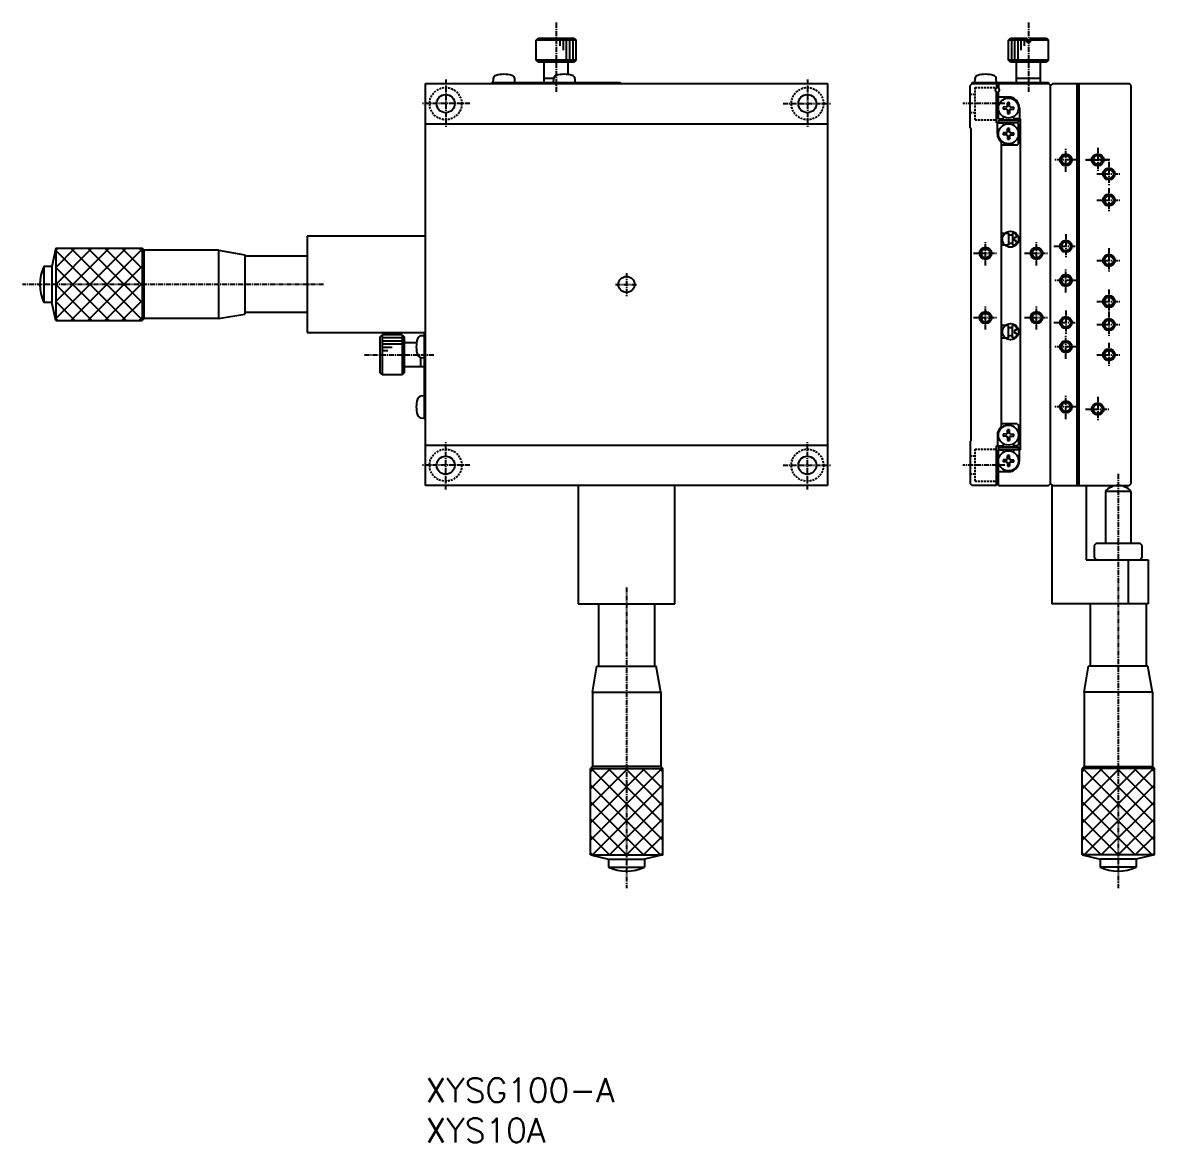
# Model space of a CAD drawing. Extents: x 1472 to 2045, y -739 to -339.
# Drawn here: x 1472.4 to 1754, y -736.5 to -457.8 of the extents above; entities that cross this region are included whole.
import ezdxf

# ---------------------------------------------------------------- set-up
doc = ezdxf.new("R2010")
doc.units = 0
doc.linetypes.add('CENTER', pattern=[2, 1.25, -0.25, 0.25, -0.25])
doc.linetypes.add('DASHED', pattern=[0.75, 0.5, -0.25])
doc.layers.get('0').update_dxf_attribs({"linetype": 'CONTINUOUS'})
doc.layers.add('CENTER', color=1, linetype='CENTER')
doc.styles.get("Standard").update_dxf_attribs({"font": 'TXT', "bigfont": 'BIGFONT'})

msp = doc.modelspace()

# ---------------------------------------------------------------- linework, layer by layer
at = {"color": 7, "linetype": 'CONTINUOUS'}
for p, q in [((1600.19, -462.18), (1600.69, -461.68)), ((1600.69, -461.68), (1609.69, -461.68)), ((1609.69, -461.68), (1610.19, -462.18)), ((1717.72, -462.18), (1718.22, -461.68)), ((1718.22, -461.68), (1722.32, -461.68)), ((1722.32, -462.68), (1722.32, -461.68)), ((1723.12, -461.68), (1723.12, -462.68)), ((1723.12, -461.68), (1727.22, -461.68)), ((1727.22, -461.68), (1727.72, -462.18)), ((1600.19, -467.18), (1600.19, -462.18)), ((1610.19, -467.18), (1610.19, -462.18)), ((1717.72, -467.18), (1717.72, -462.18)), ((1723.12, -462.68), (1722.32, -462.68)), ((1727.72, -467.18), (1727.72, -462.18)), ((1600.69, -467.68), (1600.19, -467.18)), ((1610.19, -467.18), (1609.69, -467.68)), ((1718.22, -467.68), (1717.72, -467.18)), ((1727.72, -467.18), (1727.22, -467.68)), ((1609.69, -467.68), (1600.69, -467.68)), ((1602.19, -472.68), (1602.19, -467.68)), ((1608.19, -470.75), (1608.19, -467.68)), ((1727.22, -467.68), (1718.22, -467.68)), ((1719.72, -472.68), (1719.72, -467.68)), ((1725.72, -472.68), (1725.72, -467.68)), ((1572.69, -472.98), (1672.69, -472.98)), ((1572.69, -572.98), (1572.69, -472.98)), ((1589.19, -472.68), (1621.19, -472.68)), ((1589.19, -472.68), (1589.19, -472.98)), ((1589.52, -471.84), (1589.44, -472.68)), ((1594.94, -472.68), (1594.87, -471.84)), ((1604.54, -471.68), (1602.19, -471.68)), ((1604.52, -471.84), (1604.44, -472.68)), ((1609.94, -472.68), (1609.87, -471.84)), ((1621.19, -472.68), (1621.19, -472.98)), ((1672.69, -472.98), (1672.69, -572.98)), ((1708.72, -472.98), (1708.22, -473.48)), ((1708.72, -472.98), (1708.72, -472.68)), ((1708.72, -472.68), (1727.72, -472.68)), ((1708.72, -472.98), (1727.72, -472.98)), ((1709.35, -471.84), (1709.27, -472.68)), ((1714.77, -472.68), (1714.7, -471.84)), ((1714.72, -472.98), (1714.72, -474.13)), ((1715.22, -472.98), (1715.22, -474.13)), ((1725.72, -471.68), (1719.72, -471.68)), ((1727.72, -472.68), (1727.72, -472.98)), ((1727.72, -472.98), (1728.22, -473.48)), ((1728.72, -472.98), (1728.22, -473.48)), ((1728.72, -472.98), (1747.72, -472.98)), ((1734.72, -472.98), (1734.72, -572.98)), ((1735.22, -472.98), (1735.22, -572.98)), ((1748.22, -473.48), (1747.72, -472.98)), ((1708.22, -483.98), (1708.22, -473.48)), ((1714.72, -482.79), (1714.72, -475.05)), ((1715.22, -481.79), (1715.22, -475.05)), ((1728.22, -572.48), (1728.22, -473.48)), ((1728.22, -572.48), (1728.22, -473.48)), ((1748.22, -572.48), (1748.22, -473.48)), ((1717.72, -476.33), (1715.22, -476.33)), ((1717.45, -478.6), (1717.39, -478.74)), ((1717.45, -478.6), (1717.46, -477.76)), ((1718, -478.6), (1717.98, -477.76)), ((1718, -478.6), (1718.06, -478.74)), ((1717.22, -478.81), (1716.4, -478.82)), ((1717.22, -479.36), (1716.4, -479.34)), ((1717.22, -478.81), (1717.39, -478.74)), ((1717.22, -479.36), (1717.39, -479.43)), ((1717.45, -479.56), (1717.39, -479.43)), ((1717.45, -479.56), (1717.46, -480.41)), ((1718, -479.56), (1717.98, -480.41)), ((1718, -479.56), (1718.06, -479.43)), ((1718.22, -478.81), (1718.06, -478.74)), ((1718.22, -479.36), (1718.06, -479.43)), ((1718.22, -478.81), (1719.05, -478.82)), ((1718.22, -479.36), (1719.05, -479.34)), ((1720.47, -479.08), (1720.47, -481.78)), ((1572.69, -482.98), (1672.69, -482.98)), ((1708.42, -484.18), (1708.22, -483.98)), ((1708.42, -561.78), (1708.42, -484.18)), ((1714.72, -482.78), (1716.31, -482.78)), ((1714.97, -485.48), (1714.97, -482.78)), ((1715.22, -481.78), (1716.31, -481.78)), ((1715.22, -481.98), (1715.22, -482.58)), ((1715.22, -481.98), (1720.22, -481.98)), ((1715.22, -482.58), (1720.22, -482.58)), ((1717.45, -485), (1717.46, -484.16)), ((1718, -485), (1717.98, -484.16)), ((1720.72, -481.78), (1719.14, -481.78)), ((1719.92, -482.78), (1719.14, -482.78)), ((1719.92, -482.78), (1720.22, -483.08)), ((1720.22, -482.58), (1720.22, -481.98)), ((1720.22, -487.98), (1720.22, -483.08)), ((1720.72, -564.18), (1720.72, -481.78)), ((1717.22, -485.21), (1716.4, -485.22)), ((1717.22, -485.76), (1716.4, -485.74)), ((1717.22, -485.21), (1717.39, -485.14)), ((1717.22, -485.76), (1717.39, -485.83)), ((1717.45, -485), (1717.39, -485.14)), ((1717.45, -485.96), (1717.39, -485.83)), ((1717.45, -485.96), (1717.46, -486.81)), ((1718, -485.96), (1717.98, -486.81)), ((1718, -485), (1718.06, -485.14)), ((1718, -485.96), (1718.06, -485.83)), ((1718.22, -485.21), (1718.06, -485.14)), ((1718.22, -485.76), (1718.06, -485.83)), ((1718.22, -485.21), (1719.05, -485.22)), ((1718.22, -485.76), (1719.05, -485.74)), ((1715.92, -487.56), (1715.92, -558.4)), ((1719.92, -488.28), (1715.92, -488.28)), ((1719.92, -488.28), (1720.22, -487.98)), ((1572.69, -510.98), (1543.19, -510.98)), ((1543.19, -510.98), (1543.19, -534.98)), ((1715.92, -510.23), (1717.72, -510.23)), ((1717.72, -510.23), (1717.72, -513.23)), ((1718.72, -510.73), (1717.72, -510.73)), ((1719.22, -510.23), (1718.72, -510.23)), ((1718.72, -510.23), (1718.72, -513.23)), ((1719.22, -510.23), (1719.72, -510.73)), ((1719.22, -512.13), (1719.22, -511.33)), ((1719.72, -511.33), (1719.22, -511.33)), ((1719.72, -512.13), (1719.22, -512.13)), ((1719.72, -511.33), (1719.72, -510.73)), ((1719.72, -512.73), (1719.72, -512.13)), ((1480.69, -513.98), (1479.69, -518.48)), ((1480.69, -513.98), (1502.19, -513.98)), ((1502.69, -514.48), (1502.19, -513.98)), ((1502.69, -531.48), (1502.69, -514.48)), ((1521.19, -514.48), (1502.69, -514.48)), ((1521.19, -514.48), (1521.19, -531.48)), ((1521.19, -514.48), (1527.69, -515.63)), ((1717.72, -513.23), (1715.92, -513.23)), ((1717.72, -512.73), (1718.72, -512.73)), ((1719.22, -513.23), (1718.72, -513.23)), ((1719.22, -513.23), (1719.72, -512.73)), ((1527.69, -515.63), (1527.69, -530.34)), ((1543.19, -515.98), (1527.69, -515.98)), ((1479.69, -518.48), (1477.69, -518.48)), ((1479.69, -518.48), (1479.69, -527.48)), ((1479.69, -527.48), (1477.69, -527.48)), ((1480.69, -531.98), (1479.69, -527.48)), ((1480.69, -531.98), (1502.19, -531.98)), ((1502.69, -531.48), (1502.19, -531.98)), ((1521.19, -531.48), (1502.69, -531.48)), ((1521.19, -531.48), (1527.69, -530.34)), ((1543.19, -529.98), (1527.69, -529.98)), ((1543.19, -534.98), (1572.69, -534.98)), ((1572.39, -556.48), (1572.39, -534.98)), ((1717.72, -533.23), (1715.92, -533.23)), ((1717.72, -536.23), (1717.72, -533.23)), ((1717.72, -533.73), (1718.72, -533.73)), ((1719.22, -533.23), (1718.72, -533.23)), ((1718.72, -536.23), (1718.72, -533.23)), ((1719.22, -533.23), (1719.72, -533.73)), ((1719.72, -534.33), (1719.22, -534.33)), ((1719.22, -534.33), (1719.22, -535.13)), ((1719.72, -533.73), (1719.72, -534.33)), ((1561.39, -535.98), (1561.89, -535.48)), ((1561.39, -544.98), (1561.39, -535.98)), ((1566.89, -535.48), (1561.89, -535.48)), ((1566.89, -535.48), (1567.39, -535.98)), ((1567.39, -535.98), (1567.39, -544.98)), ((1570.46, -537.48), (1567.39, -537.48)), ((1572.39, -535.73), (1571.55, -535.81)), ((1715.92, -536.23), (1717.72, -536.23)), ((1718.72, -535.73), (1717.72, -535.73)), ((1719.22, -536.23), (1718.72, -536.23)), ((1719.72, -535.13), (1719.22, -535.13)), ((1719.22, -536.23), (1719.72, -535.73)), ((1719.72, -535.13), (1719.72, -535.73)), ((1571.39, -541.13), (1571.39, -543.48)), ((1571.55, -541.16), (1572.39, -541.23)), ((1561.89, -545.48), (1561.39, -544.98)), ((1566.89, -545.48), (1561.89, -545.48)), ((1567.39, -544.98), (1566.89, -545.48)), ((1572.39, -543.48), (1567.39, -543.48)), ((1572.39, -550.73), (1571.55, -550.81)), ((1571.55, -556.16), (1572.39, -556.23)), ((1572.39, -556.48), (1572.69, -556.48)), ((1719.92, -557.68), (1715.92, -557.68)), ((1717.22, -560.2), (1716.4, -560.22)), ((1717.22, -560.2), (1717.39, -560.13)), ((1717.45, -560), (1717.39, -560.13)), ((1717.45, -560), (1717.46, -559.15)), ((1718, -560), (1717.98, -559.15)), ((1718, -560), (1718.06, -560.13)), ((1718.22, -560.2), (1718.06, -560.13)), ((1718.22, -560.2), (1719.05, -560.22)), ((1719.92, -557.68), (1720.22, -557.98)), ((1720.22, -557.98), (1720.22, -562.88)), ((1572.69, -562.98), (1672.69, -562.98)), ((1708.42, -561.78), (1708.22, -561.98)), ((1708.22, -561.98), (1708.22, -572.48)), ((1714.97, -560.48), (1714.97, -563.18)), ((1717.22, -560.75), (1716.4, -560.74)), ((1717.22, -560.75), (1717.39, -560.82)), ((1717.45, -560.96), (1717.39, -560.82)), ((1717.45, -560.96), (1717.46, -561.8)), ((1718, -560.96), (1717.98, -561.8)), ((1718, -560.96), (1718.06, -560.82)), ((1718.22, -560.75), (1718.06, -560.82)), ((1718.22, -560.75), (1719.05, -560.74)), ((1719.92, -563.18), (1720.22, -562.88)), ((1714.72, -563.18), (1716.31, -563.18)), ((1714.72, -572.98), (1714.72, -563.18)), ((1715.22, -563.38), (1715.22, -563.98)), ((1715.22, -563.38), (1720.22, -563.38)), ((1715.22, -563.98), (1720.22, -563.98)), ((1715.22, -564.18), (1716.31, -564.18)), ((1715.22, -572.98), (1715.22, -564.18)), ((1717.45, -566.4), (1717.46, -565.55)), ((1718, -566.4), (1717.98, -565.55)), ((1719.92, -563.18), (1719.14, -563.18)), ((1720.72, -564.18), (1719.14, -564.18)), ((1720.22, -563.98), (1720.22, -563.38)), ((1720.47, -566.88), (1720.47, -564.18)), ((1717.22, -566.6), (1716.4, -566.62)), ((1717.22, -567.15), (1716.4, -567.14)), ((1717.22, -566.6), (1717.39, -566.53)), ((1717.22, -567.15), (1717.39, -567.22)), ((1717.45, -566.4), (1717.39, -566.53)), ((1717.45, -567.36), (1717.39, -567.22)), ((1717.45, -567.36), (1717.46, -568.2)), ((1718, -567.36), (1717.98, -568.2)), ((1718, -566.4), (1718.06, -566.53)), ((1718, -567.36), (1718.06, -567.22)), ((1718.22, -566.6), (1718.06, -566.53)), ((1718.22, -567.15), (1718.06, -567.22)), ((1718.22, -566.6), (1719.05, -566.62)), ((1718.22, -567.15), (1719.05, -567.14)), ((1717.72, -569.63), (1715.22, -569.63)), ((1672.69, -572.98), (1572.69, -572.98)), ((1610.69, -572.98), (1610.69, -602.48)), ((1634.69, -602.48), (1634.69, -572.98)), ((1708.72, -572.98), (1708.22, -572.48)), ((1714.72, -572.98), (1708.72, -572.98)), ((1715.22, -572.98), (1727.72, -572.98)), ((1727.72, -572.98), (1728.22, -572.48)), ((1728.72, -572.98), (1728.22, -572.48)), ((1728.52, -572.98), (1728.52, -602.48)), ((1728.52, -572.98), (1747.72, -572.98)), ((1737.02, -572.98), (1737.02, -591.48)), ((1747.72, -572.98), (1748.22, -572.48)), ((1741.85, -574.55), (1741.85, -587.48)), ((1748.2, -574.55), (1748.2, -587.48)), ((1739.52, -587.48), (1739.02, -587.98)), ((1739.02, -587.98), (1739.02, -590.98)), ((1750.52, -587.48), (1739.52, -587.48)), ((1751.02, -587.98), (1750.52, -587.48)), ((1751.02, -590.98), (1751.02, -587.98)), ((1739.52, -591.48), (1739.02, -590.98)), ((1751.02, -590.98), (1750.52, -591.48)), ((1737.02, -591.48), (1752.52, -591.48)), ((1747.52, -591.48), (1747.52, -602.48)), ((1752.52, -591.48), (1752.52, -602.48)), ((1610.69, -602.48), (1634.69, -602.48)), ((1615.69, -602.48), (1615.69, -617.98)), ((1629.69, -602.48), (1629.69, -617.98)), ((1752.52, -602.48), (1728.52, -602.48)), ((1738.02, -602.48), (1738.02, -617.98)), ((1752.02, -602.48), (1752.02, -617.98)), ((1614.19, -624.48), (1615.34, -617.98)), ((1615.34, -617.98), (1630.05, -617.98)), ((1631.19, -624.48), (1630.05, -617.98)), ((1736.52, -624.48), (1737.67, -617.98)), ((1752.38, -617.98), (1737.67, -617.98)), ((1753.52, -624.48), (1752.38, -617.98)), ((1614.19, -624.48), (1614.19, -642.98)), ((1614.19, -624.48), (1631.19, -624.48)), ((1631.19, -624.48), (1631.19, -642.98)), ((1736.52, -624.48), (1736.52, -642.98)), ((1753.52, -624.48), (1736.52, -624.48)), ((1753.52, -624.48), (1753.52, -642.98)), ((1614.19, -642.98), (1613.69, -643.48)), ((1613.69, -664.98), (1613.69, -643.48)), ((1631.19, -642.98), (1614.19, -642.98)), ((1631.19, -642.98), (1631.69, -643.48)), ((1631.69, -664.98), (1631.69, -643.48)), ((1736.52, -642.98), (1736.02, -643.48)), ((1736.02, -664.98), (1736.02, -643.48)), ((1753.52, -642.98), (1754.02, -643.48)), ((1754.02, -664.98), (1754.02, -643.48)), ((1613.69, -664.98), (1618.19, -665.98)), ((1618.19, -665.98), (1627.19, -665.98)), ((1618.19, -665.98), (1618.19, -667.98)), ((1631.69, -664.98), (1627.19, -665.98)), ((1627.19, -665.98), (1627.19, -667.98)), ((1736.02, -664.98), (1740.52, -665.98)), ((1740.52, -665.98), (1740.52, -667.98)), ((1754.02, -664.98), (1749.52, -665.98)), ((1749.52, -665.98), (1749.52, -667.98))]:
    msp.add_line(p, q, dxfattribs=at)
at = {"color": 3, "linetype": 'CONTINUOUS'}
for p, q in [((1610.19, -462.18), (1600.19, -462.18)), ((1606.19, -463.56), (1606.19, -462.18)), ((1606.99, -464.68), (1606.99, -462.18)), ((1607.79, -467.18), (1607.79, -462.18)), ((1608.59, -467.18), (1608.59, -462.18)), ((1609.39, -467.18), (1609.39, -462.18)), ((1722.32, -462.18), (1717.72, -462.18)), ((1718.52, -467.18), (1718.52, -462.18)), ((1719.32, -467.18), (1719.32, -462.18)), ((1720.12, -467.18), (1720.12, -462.18)), ((1720.92, -464.68), (1720.92, -462.18)), ((1721.72, -463.56), (1721.72, -462.18)), ((1727.72, -462.18), (1723.12, -462.18)), ((1610.19, -467.18), (1600.19, -467.18)), ((1727.72, -467.18), (1717.72, -467.18)), ((1480.69, -513.98), (1480.69, -531.98)), ((1481.21, -513.98), (1480.69, -514.5)), ((1485.45, -513.98), (1480.69, -518.74)), ((1489.69, -513.98), (1480.69, -522.98)), ((1493.93, -513.98), (1480.69, -527.23)), ((1498.18, -513.98), (1480.69, -531.47)), ((1498.18, -531.98), (1480.69, -514.5)), ((1502.19, -531.76), (1484.42, -513.98)), ((1502.19, -514.21), (1484.42, -531.98)), ((1502.19, -527.51), (1488.66, -513.98)), ((1502.19, -523.27), (1492.91, -513.98)), ((1502.19, -519.03), (1497.15, -513.98)), ((1502.19, -514.78), (1501.39, -513.98)), ((1502.19, -513.98), (1502.19, -531.98)), ((1477.69, -518.48), (1477.69, -527.48)), ((1493.93, -531.98), (1480.69, -518.74)), ((1502.19, -518.45), (1488.66, -531.98)), ((1489.69, -531.98), (1480.69, -522.98)), ((1502.19, -522.7), (1492.91, -531.98)), ((1485.45, -531.98), (1480.69, -527.23)), ((1502.19, -526.94), (1497.15, -531.98)), ((1481.21, -531.98), (1480.69, -531.47)), ((1502.19, -531.18), (1501.39, -531.98)), ((1561.89, -535.48), (1561.89, -545.48)), ((1566.89, -536.28), (1561.89, -536.28)), ((1566.89, -537.08), (1561.89, -537.08)), ((1566.89, -535.48), (1566.89, -545.48)), ((1566.89, -537.88), (1561.89, -537.88)), ((1564.39, -538.68), (1561.89, -538.68)), ((1563.27, -539.48), (1561.89, -539.48)), ((1748.2, -574.55), (1741.85, -574.55)), ((1613.69, -643.48), (1631.69, -643.48)), ((1614.49, -643.48), (1613.69, -644.28)), ((1618.74, -643.48), (1613.69, -648.53)), ((1622.98, -643.48), (1613.69, -652.77)), ((1627.22, -643.48), (1613.69, -657.01)), ((1631.46, -643.48), (1613.69, -661.26)), ((1613.92, -643.48), (1631.69, -661.26)), ((1618.16, -643.48), (1631.69, -657.01)), ((1622.41, -643.48), (1631.69, -652.77)), ((1626.65, -643.48), (1631.69, -648.53)), ((1630.89, -643.48), (1631.69, -644.28)), ((1754.02, -643.48), (1736.02, -643.48)), ((1753.79, -643.48), (1736.02, -661.26)), ((1749.55, -643.48), (1736.02, -657.01)), ((1745.31, -643.48), (1736.02, -652.77)), ((1741.07, -643.48), (1736.02, -648.53)), ((1736.82, -643.48), (1736.02, -644.28)), ((1736.25, -643.48), (1754.02, -661.26)), ((1736.52, -642.98), (1753.52, -642.98)), ((1740.49, -643.48), (1754.02, -657.01)), ((1744.74, -643.48), (1754.02, -652.77)), ((1748.98, -643.48), (1754.02, -648.53)), ((1753.22, -643.48), (1754.02, -644.28)), ((1613.69, -647.5), (1631.18, -664.98)), ((1631.69, -647.5), (1614.21, -664.98)), ((1736.02, -647.5), (1753.51, -664.98)), ((1754.02, -647.5), (1736.54, -664.98)), ((1613.69, -651.74), (1626.93, -664.98)), ((1631.69, -651.74), (1618.45, -664.98)), ((1736.02, -651.74), (1749.27, -664.98)), ((1754.02, -651.74), (1740.78, -664.98)), ((1613.69, -655.98), (1622.69, -664.98)), ((1631.69, -655.98), (1622.69, -664.98)), ((1736.02, -655.98), (1745.02, -664.98)), ((1754.02, -655.98), (1745.02, -664.98)), ((1613.69, -660.23), (1618.45, -664.98)), ((1631.69, -660.23), (1626.93, -664.98)), ((1736.02, -660.23), (1740.78, -664.98)), ((1754.02, -660.23), (1749.27, -664.98)), ((1613.69, -664.47), (1614.21, -664.98)), ((1631.69, -664.47), (1631.18, -664.98)), ((1736.02, -664.47), (1736.54, -664.98)), ((1754.02, -664.47), (1753.51, -664.98)), ((1613.69, -664.98), (1631.69, -664.98)), ((1754.02, -664.98), (1736.02, -664.98)), ((1749.52, -665.98), (1740.52, -665.98)), ((1618.19, -667.98), (1627.19, -667.98)), ((1749.52, -667.98), (1740.52, -667.98))]:
    msp.add_line(p, q, dxfattribs=at)
at = {"color": 3, "linetype": 'DASHED'}
for p, q in [((1709.42, -475.73), (1708.22, -475.73)), ((1709.42, -473.98), (1714.72, -473.98)), ((1709.42, -481.98), (1709.42, -473.98)), ((1709.42, -480.23), (1708.22, -480.23)), ((1709.42, -481.98), (1714.72, -481.98)), ((1709.42, -565.73), (1708.22, -565.73)), ((1709.42, -563.98), (1714.72, -563.98)), ((1709.42, -571.98), (1709.42, -563.98)), ((1709.42, -570.23), (1708.22, -570.23)), ((1709.42, -571.98), (1714.72, -571.98))]:
    msp.add_line(p, q, dxfattribs=at)
for centre in [(1577.69, -477.98), (1667.69, -477.98), (1577.69, -567.98), (1667.69, -567.98)]:
    msp.add_circle(centre, 4, dxfattribs=at)
at = {"color": 7, "linetype": 'CONTINUOUS'}
for centre, radius in [((1577.69, -477.98), 2.25), ((1667.69, -477.98), 2.25), ((1717.72, -479.08), 2.5), ((1717.72, -485.48), 2.5), ((1732.02, -491.98), 1.1), ((1739.92, -491.98), 1.1), ((1742.72, -495.48), 1.1), ((1742.72, -501.98), 1.1), ((1732.02, -513.48), 1.1), ((1712.02, -515.23), 1.1), ((1724.72, -515.23), 1.1), ((1742.72, -516.98), 1.1), ((1732.02, -521.98), 1.1), ((1622.69, -522.98), 2), ((1742.72, -527.23), 1.1), ((1712.02, -531.23), 1.1), ((1724.72, -531.23), 1.1), ((1732.02, -532.48), 1.1), ((1742.72, -532.98), 1.1), ((1732.02, -538.48), 1.1), ((1742.72, -540.48), 1.1), ((1732.02, -553.48), 1.1), ((1739.92, -553.98), 1.1), ((1717.72, -560.48), 2.5), ((1577.69, -567.98), 2.25), ((1667.69, -567.98), 2.25), ((1717.72, -566.88), 2.5)]:
    msp.add_circle(centre, radius, dxfattribs=at)
at = {"color": 3, "linetype": 'CONTINUOUS'}
for centre, radius in [((1732.02, -491.98), 1.5), ((1739.92, -491.98), 1.5), ((1742.72, -495.48), 1.5), ((1742.72, -501.98), 1.5), ((1718.22, -511.73), 2), ((1732.02, -513.48), 1.5), ((1712.02, -515.23), 1.5), ((1724.72, -515.23), 1.5), ((1742.72, -516.98), 1.5), ((1732.02, -521.98), 1.5), ((1742.72, -527.23), 1.5), ((1712.02, -531.23), 1.5), ((1724.72, -531.23), 1.5), ((1732.02, -532.48), 1.5), ((1742.72, -532.98), 1.5), ((1718.22, -534.73), 2), ((1732.02, -538.48), 1.5), ((1742.72, -540.48), 1.5), ((1732.02, -553.48), 1.5), ((1739.92, -553.98), 1.5)]:
    msp.add_circle(centre, radius, dxfattribs=at)
at = {"color": 7, "linetype": 'CONTINUOUS'}
for centre, radius, start, end in [((1590.51, -471.92), 1, 106.257, 175), ((1592.19, -477.68), 7, 73.743, 106.257), ((1593.87, -471.92), 1, 5, 73.743), ((1605.51, -471.92), 1, 106.257, 175), ((1607.19, -477.68), 7, 73.743, 106.257), ((1608.87, -471.92), 1, 5, 73.743), ((1710.34, -471.92), 1, 106.257, 175), ((1712.02, -477.68), 7, 73.743, 106.257), ((1713.7, -471.92), 1, 5, 73.743), ((1714.92, -474.59), 0.5, 113.5782, 246.4219), ((1715.02, -474.59), 0.5, 293.5782, 66.4219), ((1717.72, -479.08), 1.35, 78.8959, 101.1041), ((1717.72, -479.08), 2.75, 0, 90), ((1717.72, -482.28), 1.5, 139.4584, 168.463), ((1717.72, -479.08), 1.35, 168.8959, 191.1041), ((1717.72, -479.08), 1.35, 258.8959, 281.1041), ((1717.72, -482.28), 1.5, 11.5369, 40.5416), ((1717.72, -479.08), 1.35, 348.8959, 11.1041), ((1717.72, -482.28), 1.5, 191.537, 220.5416), ((1717.72, -485.48), 1.35, 78.8959, 101.1041), ((1717.72, -482.28), 1.5, 319.4584, 348.463), ((1717.72, -485.48), 2.75, 180, 229.1149), ((1717.72, -485.48), 1.35, 168.8959, 191.1041), ((1717.72, -485.48), 1.35, 258.8959, 281.1041), ((1717.72, -485.48), 1.35, 348.8959, 11.1041), ((1487.32, -522.98), 10.62, 154.9424, 205.0576), ((1577.39, -538.48), 7, 163.743, 196.257), ((1571.63, -536.8), 1, 95, 163.743), ((1571.63, -540.16), 1, 196.257, 265), ((1577.39, -553.48), 7, 163.743, 196.257), ((1571.63, -551.8), 1, 95, 163.743), ((1571.63, -555.16), 1, 196.257, 265), ((1717.72, -560.48), 2.75, 130.8851, 180), ((1717.72, -560.48), 1.35, 168.8959, 191.1041), ((1717.72, -560.48), 1.35, 78.8959, 101.1041), ((1717.72, -560.48), 1.35, 348.8959, 11.1041), ((1717.72, -563.68), 1.5, 139.4584, 168.463), ((1717.72, -560.48), 1.35, 258.8959, 281.1041), ((1717.72, -563.68), 1.5, 11.5369, 40.5416), ((1717.72, -563.68), 1.5, 191.537, 220.5416), ((1717.72, -566.88), 1.35, 78.8959, 101.1041), ((1717.72, -563.68), 1.5, 319.4584, 348.463), ((1717.72, -566.88), 1.35, 168.8959, 191.1041), ((1717.72, -566.88), 1.35, 258.8959, 281.1041), ((1717.72, -566.88), 2.75, 270, 360), ((1717.72, -566.88), 1.35, 348.8959, 11.1041), ((1745.02, -576.98), 4, 37.4626, 142.5374), ((1622.69, -658.36), 10.62, 244.9424, 295.0576), ((1745.02, -658.36), 10.62, 244.9424, 295.0576)]:
    msp.add_arc(centre, radius, start, end, dxfattribs=at)
at = {"layer": 'CENTER', "color": 1, "linetype": 'CENTER'}
for p, q in [((1605.19, -457.82), (1605.19, -475.08)), ((1722.72, -457.82), (1722.72, -475.08)), ((1577.69, -471.98), (1577.69, -483.98)), ((1667.69, -471.98), (1667.69, -483.98)), ((1583.69, -477.98), (1571.69, -477.98)), ((1661.69, -477.98), (1673.69, -477.98)), ((1716.83, -477.98), (1706.33, -477.98)), ((1732.02, -494.98), (1732.02, -488.98)), ((1739.92, -488.98), (1739.92, -494.98)), ((1739.92, -488.98), (1739.92, -494.98)), ((1735.02, -491.98), (1729.02, -491.98)), ((1742.92, -491.98), (1736.92, -491.98)), ((1742.92, -491.98), (1736.92, -491.98)), ((1736.92, -491.98), (1742.92, -491.98)), ((1742.72, -492.48), (1742.72, -498.48)), ((1739.72, -495.48), (1745.72, -495.48)), ((1742.72, -498.98), (1742.72, -504.98)), ((1739.72, -501.98), (1745.72, -501.98)), ((1712.02, -518.23), (1712.02, -512.23)), ((1724.72, -518.23), (1724.72, -512.23)), ((1732.02, -510.48), (1732.02, -516.48)), ((1709.02, -515.23), (1715.02, -515.23)), ((1721.72, -515.23), (1727.72, -515.23)), ((1729.02, -513.48), (1735.02, -513.48)), ((1742.72, -513.98), (1742.72, -519.98)), ((1739.72, -516.98), (1745.72, -516.98)), ((1622.69, -520.17), (1622.69, -526.12)), ((1732.02, -524.98), (1732.02, -518.98)), ((1547.31, -522.98), (1472.43, -522.98)), ((1619.94, -522.98), (1625.34, -522.98)), ((1735.02, -521.98), (1729.02, -521.98)), ((1742.72, -524.23), (1742.72, -530.23)), ((1712.02, -534.23), (1712.02, -528.23)), ((1724.72, -534.23), (1724.72, -528.23)), ((1739.72, -527.23), (1745.72, -527.23)), ((1709.02, -531.23), (1715.02, -531.23)), ((1721.72, -531.23), (1727.72, -531.23)), ((1732.02, -529.48), (1732.02, -535.48)), ((1742.72, -529.98), (1742.72, -535.98)), ((1729.02, -532.48), (1735.02, -532.48)), ((1739.72, -532.98), (1745.72, -532.98)), ((1732.02, -541.48), (1732.02, -535.48)), ((1742.72, -537.48), (1742.72, -543.48)), ((1557.52, -540.48), (1574.79, -540.48)), ((1735.02, -538.48), (1729.02, -538.48)), ((1739.72, -540.48), (1745.72, -540.48)), ((1732.02, -556.48), (1732.02, -550.48)), ((1739.92, -550.98), (1739.92, -556.98)), ((1739.92, -550.98), (1739.92, -556.98)), ((1735.02, -553.48), (1729.02, -553.48)), ((1736.92, -553.98), (1742.92, -553.98)), ((1577.69, -573.98), (1577.69, -561.98)), ((1667.69, -573.98), (1667.69, -561.98)), ((1583.69, -567.98), (1571.69, -567.98)), ((1661.69, -567.98), (1673.69, -567.98)), ((1716.83, -567.99), (1706.33, -567.99)), ((1745.02, -570.12), (1745.02, -673.24)), ((1622.69, -598.37), (1622.69, -673.24))]:
    msp.add_line(p, q, dxfattribs=at)

# ---------------------------------------------------------------- texts
at = {"color": 7, "linetype": 'CONTINUOUS'}
for s, p in [('XYSG100-A', (1572.69, -726.51)), ('XYS10A', (1572.69, -736.51))]:
    msp.add_text(s, height=6, dxfattribs=at).set_placement(p)

doc.saveas('drawing.dxf')
